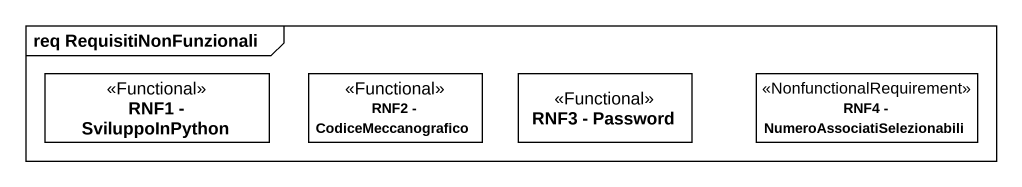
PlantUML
@startuml
mainframe req RequisitiNonFunzionali
hide circle
hide empty members
class "RNF1 - SviluppoInPython" as RNF1_SviluppoInPython <<Functional>>
class "RNF2 - CodiceMeccanografico" as RNF2_CodiceMeccanografico <<Functional>>
class "RNF3 - Password" as RNF3_Password <<Functional>>
class "RNF4 - NumeroAssociatiSelezionabili" as RNF4_NumeroAssociatiSelezion <<NonfunctionalRequirement>>
@enduml
